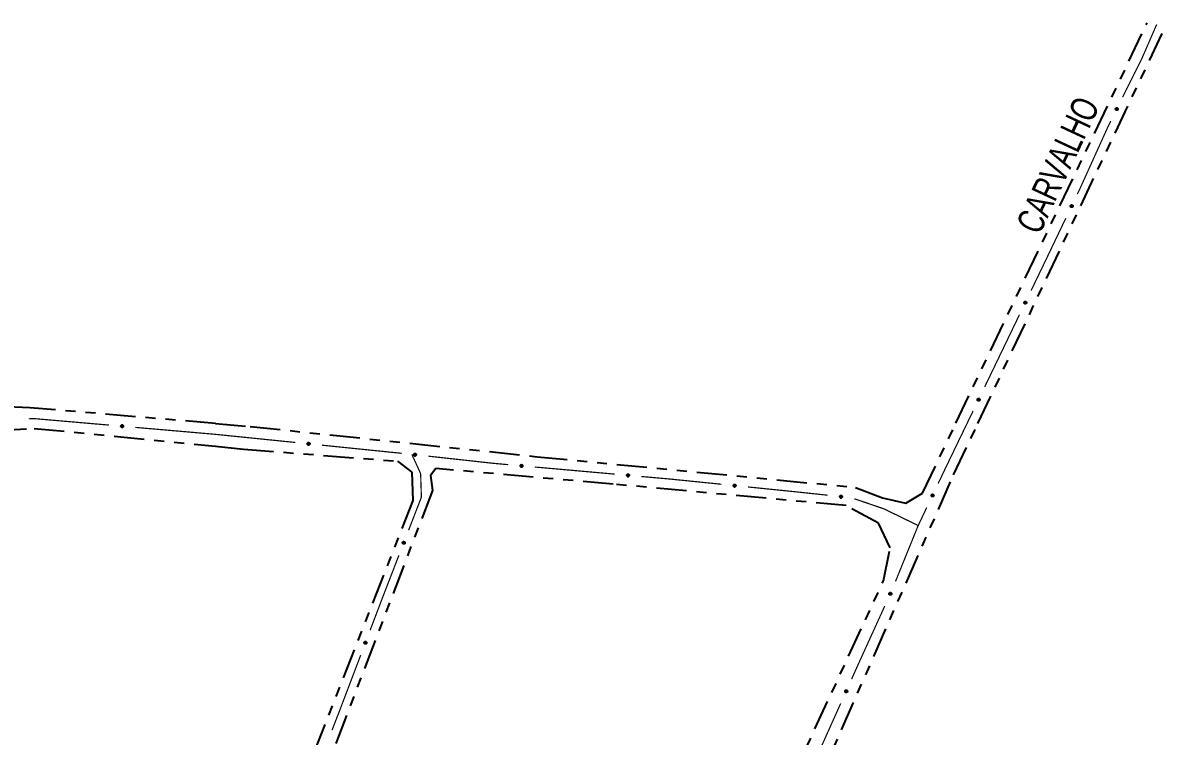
# Model space of a CAD drawing. Extents: x 203665 to 205970, y 4870865 to 4873745.
# Drawn here: x 204608.6 to 204779.5, y 4872674.2 to 4872780.9 of the extents above; entities that cross this region are included whole.
import ezdxf

# ---------------------------------------------------------------- set-up
doc = ezdxf.new("R2010")
doc.units = 0
doc.header["$LTSCALE"] = 1.5
doc.header["$MEASUREMENT"] = 0
doc.linetypes.add('TRACO_25', pattern=[8, 3, -1, 1, -1, 1, -1])
for name, color, linetype in [('SV-EIXO-RUA-N-PAV', 6, 'CONTINUOUS'), ('SV-RUA-NAO-PAV', 7, 'CONTINUOUS'), ('SV-TXT-RUA-N-PAV', 7, 'CONTINUOUS')]:
    doc.layers.add(name, color=color, linetype=linetype)
doc.styles.add('ARIAL', font='ARIAL.SHX')

msp = doc.modelspace()

# ---------------------------------------------------------------- linework, layer by layer
at = {"layer": 'SV-EIXO-RUA-N-PAV', "const_width": 0.18}
for points in [[(204778.0976, 4872780.627325), (204776.105192, 4872776.041444)], [(204776.105192, 4872776.041444), (204775.868989, 4872775.497781)], [(204775.868989, 4872775.497781), (204773.011469, 4872769.763033)], [(204770.905282, 4872765.536135), (204766.667906, 4872756.1729)], [(204771.227537, 4872766.182867), (204770.905282, 4872765.536135)], [(204766.660458, 4872756.156442), (204766.237118, 4872755.270451)], [(204766.667906, 4872756.1729), (204766.660458, 4872756.156442)], [(204764.512603, 4872751.661289), (204761.925832, 4872746.247546)], [(204761.867913, 4872746.126331), (204759.321385, 4872740.842285)], [(204761.925832, 4872746.247546), (204761.867913, 4872746.126331)], [(204757.584817, 4872737.238907), (204756.716534, 4872735.437218)], [(204756.39072, 4872734.761155), (204752.377295, 4872726.427723)], [(204756.716534, 4872735.437218), (204756.39072, 4872734.761155)], [(204750.639754, 4872722.824815), (204746.725471, 4872714.720594)], [(204610.32973, 4872721.696363), (204609.479321, 4872721.669697)], [(204610.478345, 4872721.683464), (204610.32973, 4872721.696363)], [(204621.437134, 4872720.732183), (204610.478345, 4872721.683464)], [(204637.377191, 4872719.348502), (204625.422148, 4872720.386263)], [(204637.377191, 4872719.348502), (204649.315362, 4872718.131917)], [(204653.294752, 4872717.726389), (204665.232923, 4872716.509804)], [(204666.741361, 4872716.356084), (204667.986761, 4872713.626802)], [(204669.210195, 4872716.084286), (204678.156144, 4872715.09941)], [(204678.156144, 4872715.09941), (204678.933567, 4872715.013823)], [(204678.933567, 4872715.013823), (204681.142719, 4872714.817246)], [(204685.126976, 4872714.462714), (204697.079748, 4872713.39912)], [(204746.600237, 4872714.461307), (204745.435537, 4872712.012082)], [(204746.725471, 4872714.720594), (204746.600237, 4872714.461307)], [(204667.986761, 4872713.626802), (204668.055659, 4872713.475815)], [(204668.055659, 4872713.475815), (204668.145583, 4872710.643206)], [(204701.064006, 4872713.044588), (204705.048263, 4872712.690056)], [(204705.048263, 4872712.690056), (204705.331372, 4872712.664866)], [(204705.331372, 4872712.664866), (204713.00771, 4872711.885774)], [(204716.987266, 4872711.481879), (204723.95149, 4872710.775062)], [(204668.167514, 4872709.952379), (204666.251838, 4872705.001237)], [(204668.145583, 4872710.643206), (204668.167514, 4872709.952379)], [(204723.95149, 4872710.775062), (204724.067102, 4872710.763329)], [(204724.067102, 4872710.763329), (204728.923348, 4872710.245329)], [(204732.87936, 4872709.724133), (204736.665106, 4872708.432575)], [(204736.665106, 4872708.432575), (204737.306124, 4872708.213883)], [(204737.306124, 4872708.213883), (204742.092147, 4872705.884685)], [(204743.717724, 4872708.399725), (204742.858817, 4872706.593547)], [(204742.440993, 4872705.714913), (204739.045379, 4872697.350825)], [(204742.092147, 4872705.884685), (204742.440993, 4872705.714913)], [(204742.858817, 4872706.593547), (204742.440993, 4872705.714913)], [(204664.808448, 4872701.270737), (204662.643364, 4872695.674988)], [(204662.643364, 4872695.674988), (204662.379012, 4872694.991759)], [(204662.379012, 4872694.991759), (204660.509392, 4872690.067314)], [(204737.444927, 4872693.685838), (204733.716745, 4872685.494339)], [(204659.089629, 4872686.327759), (204656.250102, 4872678.848649)], [(204733.626135, 4872685.295252), (204732.487573, 4872682.757713)], [(204733.716745, 4872685.494339), (204733.626135, 4872685.295252)], [(204656.115126, 4872678.493131), (204654.807244, 4872675.117952)], [(204656.250102, 4872678.848649), (204656.115126, 4872678.493131)], [(204730.850099, 4872679.108236), (204727.575151, 4872671.809283)]]:
    msp.add_lwpolyline(points, dxfattribs=at)
at = {"layer": 'SV-EIXO-RUA-N-PAV'}
for points in [[(204772.282109, 4872768.052456), (204772.298294, 4872768.006303), (204772.302767, 4872767.963328), (204772.296181, 4872767.92641), (204772.281855, 4872767.895305), (204772.263615, 4872767.865133), (204772.238513, 4872767.838771), (204772.204172, 4872767.815683), (204772.157988, 4872767.799122), (204772.113663, 4872767.797433), (204772.077124, 4872767.801953), (204772.043829, 4872767.815024), (204772.014815, 4872767.833235), (204771.988294, 4872767.860215), (204771.965237, 4872767.895245), (204771.949708, 4872767.942087), (204771.945611, 4872767.984249), (204771.952919, 4872768.01979), (204771.966272, 4872768.05318), (204771.985263, 4872768.08376), (204772.010052, 4872768.109495), (204772.045364, 4872768.132647), (204772.0918, 4872768.147361), (204772.133805, 4872768.151927), (204772.16944, 4872768.14512), (204772.202016, 4872768.131234), (204772.2325, 4872768.113307), (204772.260051, 4872768.089178), (204772.282109, 4872768.052456)], [(204765.53613, 4872753.548053), (204765.553076, 4872753.502174), (204765.558259, 4872753.459279), (204765.552284, 4872753.422257), (204765.538474, 4872753.390919), (204765.520734, 4872753.36045), (204765.496072, 4872753.333677), (204765.462117, 4872753.310024), (204765.416214, 4872753.292702), (204765.371922, 4872753.290281), (204765.335313, 4872753.294197), (204765.301807, 4872753.306716), (204765.272496, 4872753.324444), (204765.245533, 4872753.350982), (204765.2219, 4872753.385626), (204765.205598, 4872753.432205), (204765.200806, 4872753.474294), (204765.207525, 4872753.509951), (204765.220324, 4872753.543557), (204765.238807, 4872753.574446), (204765.263168, 4872753.600588), (204765.298092, 4872753.62432), (204765.344279, 4872753.6398), (204765.386203, 4872753.645059), (204765.421945, 4872753.638843), (204765.454746, 4872753.625497), (204765.485523, 4872753.608076), (204765.513468, 4872753.584405), (204765.53613, 4872753.548053)], [(204758.614644, 4872739.122239), (204758.631437, 4872739.076304), (204758.636477, 4872739.033391), (204758.630378, 4872738.99639), (204758.616463, 4872738.965098), (204758.598622, 4872738.934689), (204758.57387, 4872738.907998), (204758.539837, 4872738.884459), (204758.493876, 4872738.867291), (204758.449576, 4872738.865018), (204758.412981, 4872738.869056), (204758.379516, 4872738.881686), (204758.350265, 4872738.899513), (204758.32339, 4872738.926141), (204758.299873, 4872738.960864), (204758.283728, 4872739.007497), (204758.279076, 4872739.049601), (204758.285914, 4872739.085236), (204758.298825, 4872739.118799), (204758.317412, 4872739.149626), (204758.34186, 4872739.175686), (204758.376863, 4872739.199301), (204758.423101, 4872739.214627), (204758.465042, 4872739.219746), (204758.500764, 4872739.21341), (204758.53352, 4872739.199955), (204758.564238, 4872739.182431), (204758.592104, 4872739.158667), (204758.614644, 4872739.122239)], [(204751.622859, 4872724.607153), (204751.639612, 4872724.561203), (204751.644615, 4872724.518286), (204751.638484, 4872724.48129), (204751.624542, 4872724.450011), (204751.606675, 4872724.419616), (204751.5819, 4872724.392947), (204751.547846, 4872724.369438), (204751.50187, 4872724.352309), (204751.457569, 4872724.350074), (204751.420977, 4872724.354144), (204751.387523, 4872724.366803), (204751.358288, 4872724.384655), (204751.331436, 4872724.411306), (204751.307949, 4872724.446049), (204751.291844, 4872724.492697), (204751.287228, 4872724.534805), (204751.294097, 4872724.570434), (204751.307038, 4872724.603985), (204751.325651, 4872724.634797), (204751.350121, 4872724.660836), (204751.385145, 4872724.684421), (204751.431396, 4872724.699706), (204751.473342, 4872724.704789), (204751.509057, 4872724.698422), (204751.541802, 4872724.684939), (204751.572505, 4872724.667388), (204751.600351, 4872724.6436), (204751.622859, 4872724.607153)], [(204623.563264, 4872720.437129), (204623.526269, 4872720.405139), (204623.487931, 4872720.385209), (204623.451172, 4872720.377791), (204623.41698, 4872720.379705), (204623.382219, 4872720.385603), (204623.348486, 4872720.399281), (204623.314408, 4872720.422756), (204623.282057, 4872720.459642), (204623.264223, 4872720.500257), (204623.255021, 4872720.535906), (204623.254964, 4872720.571675), (204623.26126, 4872720.605347), (204623.276627, 4872720.639917), (204623.300754, 4872720.674219), (204623.338631, 4872720.705852), (204623.37635, 4872720.725133), (204623.412094, 4872720.731375), (204623.448054, 4872720.731204), (204623.483469, 4872720.724757), (204623.516505, 4872720.711139), (204623.550998, 4872720.686785), (204623.581724, 4872720.648986), (204623.601384, 4872720.611586), (204623.608126, 4872720.57594), (204623.607161, 4872720.54054), (204623.601669, 4872720.505604), (204623.589331, 4872720.471122), (204623.563264, 4872720.437129)], [(204651.173277, 4872718.053233), (204651.210747, 4872718.084666), (204651.249378, 4872718.104019), (204651.286244, 4872718.110887), (204651.320404, 4872718.108461), (204651.355072, 4872718.102043), (204651.388597, 4872718.087862), (204651.42232, 4872718.063879), (204651.454115, 4872718.026513), (204651.47134, 4872717.985636), (204651.480007, 4872717.949853), (204651.479528, 4872717.914087), (204651.47273, 4872717.880514), (204651.456847, 4872717.846177), (204651.432209, 4872717.81224), (204651.393862, 4872717.781178), (204651.355859, 4872717.762464), (204651.320026, 4872717.756757), (204651.284073, 4872717.757466), (204651.248758, 4872717.764442), (204651.215929, 4872717.778553), (204651.181805, 4872717.803421), (204651.151648, 4872717.841676), (204651.13255, 4872717.879366), (204651.126342, 4872717.915109), (204651.127837, 4872717.95049), (204651.133851, 4872717.98534), (204651.146704, 4872718.019634), (204651.173277, 4872718.053233)], [(204667.091434, 4872716.42829), (204667.129157, 4872716.459418), (204667.167944, 4872716.478458), (204667.204864, 4872716.485028), (204667.239004, 4872716.482325), (204667.273619, 4872716.475627), (204667.307028, 4872716.461174), (204667.340555, 4872716.43692), (204667.372047, 4872716.399298), (204667.38894, 4872716.358283), (204667.397317, 4872716.322431), (204667.396549, 4872716.28667), (204667.389479, 4872716.253153), (204667.373318, 4872716.218946), (204667.348407, 4872716.185209), (204667.30981, 4872716.154458), (204667.271657, 4872716.136053), (204667.235779, 4872716.130636), (204667.199832, 4872716.131636), (204667.164575, 4872716.138898), (204667.131862, 4872716.153274), (204667.09794, 4872716.178417), (204667.068093, 4872716.216914), (204667.049302, 4872716.254758), (204667.043383, 4872716.290551), (204667.045164, 4872716.325918), (204667.05146, 4872716.360718), (204667.06459, 4872716.394907), (204667.091434, 4872716.42829)], [(204683.001489, 4872714.762362), (204683.038553, 4872714.794273), (204683.076933, 4872714.814119), (204683.113709, 4872714.821458), (204683.147897, 4872714.81947), (204683.182644, 4872714.813497), (204683.216348, 4872714.799746), (204683.250375, 4872714.776197), (204683.282646, 4872714.739241), (204683.300393, 4872714.698588), (204683.309518, 4872714.662919), (204683.309497, 4872714.62715), (204683.303129, 4872714.593492), (204683.287687, 4872714.558955), (204683.263486, 4872714.524705), (204683.22554, 4872714.493154), (204683.18778, 4872714.473956), (204683.152023, 4872714.467791), (204683.116063, 4872714.468039), (204683.080662, 4872714.474562), (204683.047656, 4872714.488251), (204683.013215, 4872714.51268), (204682.982571, 4872714.550545), (204682.962992, 4872714.587988), (204682.956327, 4872714.623649), (204682.957368, 4872714.659046), (204682.962936, 4872714.69397), (204682.975348, 4872714.728425), (204683.001489, 4872714.762362)], [(204698.938519, 4872713.344236), (204698.975583, 4872713.376146), (204699.013963, 4872713.395993), (204699.050738, 4872713.403332), (204699.084927, 4872713.401344), (204699.119674, 4872713.395371), (204699.153378, 4872713.381619), (204699.187405, 4872713.358071), (204699.219676, 4872713.321115), (204699.237423, 4872713.280462), (204699.246547, 4872713.244793), (204699.246527, 4872713.209024), (204699.240159, 4872713.175366), (204699.224717, 4872713.140829), (204699.200516, 4872713.106579), (204699.16257, 4872713.075028), (204699.12481, 4872713.055829), (204699.089053, 4872713.049664), (204699.053093, 4872713.049912), (204699.017692, 4872713.056436), (204698.984685, 4872713.070125), (204698.950245, 4872713.094554), (204698.919601, 4872713.132419), (204698.900022, 4872713.169862), (204698.893357, 4872713.205523), (204698.894398, 4872713.24092), (204698.899965, 4872713.275844), (204698.912378, 4872713.310299), (204698.938519, 4872713.344236)], [(204714.865657, 4872711.807852), (204714.903114, 4872711.839301), (204714.941737, 4872711.85867), (204714.978601, 4872711.865553), (204715.012762, 4872711.863141), (204715.047433, 4872711.856738), (204715.080963, 4872711.84257), (204715.114695, 4872711.818601), (204715.146506, 4872711.781248), (204715.163748, 4872711.740378), (204715.172429, 4872711.704599), (204715.171966, 4872711.668833), (204715.16518, 4872711.635256), (204715.149312, 4872711.600913), (204715.124688, 4872711.566966), (204715.086354, 4872711.535888), (204715.048359, 4872711.517159), (204715.012528, 4872711.511437), (204714.976574, 4872711.512131), (204714.941257, 4872711.519093), (204714.908422, 4872711.53319), (204714.874287, 4872711.558044), (204714.844115, 4872711.596286), (204714.825002, 4872711.633969), (204714.818779, 4872711.66971), (204714.820259, 4872711.705091), (204714.826259, 4872711.739944), (204714.839098, 4872711.774242), (204714.865657, 4872711.807852)], [(204730.780872, 4872710.157898), (204730.818489, 4872710.189154), (204730.857211, 4872710.208325), (204730.894109, 4872710.215019), (204730.928257, 4872710.212433), (204730.962895, 4872710.205852), (204730.996352, 4872710.191512), (204731.029962, 4872710.167371), (204731.061581, 4872710.129856), (204731.078613, 4872710.088899), (204731.087111, 4872710.053075), (204731.086464, 4872710.017312), (204731.079507, 4872709.983771), (204731.063463, 4872709.949509), (204731.038666, 4872709.915688), (204731.000173, 4872709.884807), (204730.962083, 4872709.866273), (204730.926223, 4872709.860735), (204730.890273, 4872709.861613), (204730.854992, 4872709.868755), (204730.82223, 4872709.88302), (204730.788223, 4872709.908049), (204730.758246, 4872709.946445), (204730.739327, 4872709.984225), (204730.733287, 4872710.019997), (204730.734948, 4872710.05537), (204730.741126, 4872710.090191), (204730.75414, 4872710.124424), (204730.780872, 4872710.157898)], [(204744.737747, 4872710.288385), (204744.754778, 4872710.242538), (204744.76004, 4872710.199652), (204744.754134, 4872710.16262), (204744.740382, 4872710.131256), (204744.7227, 4872710.100754), (204744.698087, 4872710.073935), (204744.664176, 4872710.05022), (204744.618305, 4872710.032812), (204744.574018, 4872710.030309), (204744.537402, 4872710.034157), (204744.503872, 4872710.046613), (204744.474529, 4872710.064288), (204744.447516, 4872710.090775), (204744.423818, 4872710.125376), (204744.407431, 4872710.171924), (204744.40256, 4872710.214004), (204744.409213, 4872710.249674), (204744.42195, 4872710.283303), (204744.440376, 4872710.314227), (204744.464688, 4872710.340414), (204744.499568, 4872710.36421), (204744.545726, 4872710.379776), (204744.58764, 4872710.385113), (204744.623393, 4872710.378963), (204744.656219, 4872710.365678), (204744.687028, 4872710.348314), (204744.715017, 4872710.324695), (204744.737747, 4872710.288385)], [(204665.684654, 4872703.230265), (204665.70506, 4872703.185817), (204665.713508, 4872703.143443), (204665.710383, 4872703.106073), (204665.69901, 4872703.07377), (204665.683654, 4872703.042034), (204665.661111, 4872703.013452), (204665.629065, 4872702.987272), (204665.584621, 4872702.966489), (204665.540645, 4872702.960687), (204665.503844, 4872702.961791), (204665.469478, 4872702.97171), (204665.438897, 4872702.987145), (204665.409982, 4872703.011543), (204665.383769, 4872703.044278), (204665.363952, 4872703.089473), (204665.355954, 4872703.131072), (204665.359926, 4872703.167139), (204665.370117, 4872703.201625), (204665.386184, 4872703.233838), (204665.408473, 4872703.261766), (204665.44148, 4872703.2881), (204665.486347, 4872703.307068), (204665.527746, 4872703.315519), (204665.563859, 4872703.312054), (204665.597585, 4872703.301257), (204665.629604, 4872703.286241), (204665.659278, 4872703.264777), (204665.684654, 4872703.230265)], [(204738.433122, 4872695.591344), (204738.45092, 4872695.545789), (204738.456901, 4872695.502997), (204738.451617, 4872695.465871), (204738.438393, 4872695.434281), (204738.421225, 4872695.403486), (204738.397065, 4872695.376258), (204738.363557, 4872695.351978), (204738.317985, 4872695.333803), (204738.273746, 4872695.330557), (204738.23707, 4872695.33379), (204738.203336, 4872695.345682), (204738.173701, 4872695.362862), (204738.146247, 4872695.388893), (204738.121973, 4872695.42309), (204738.104807, 4872695.469358), (204738.099231, 4872695.51135), (204738.105284, 4872695.547126), (204738.117455, 4872695.580964), (204738.13536, 4872695.612193), (204738.159229, 4872695.638784), (204738.193705, 4872695.663162), (204738.239595, 4872695.6795), (204738.281414, 4872695.68554), (204738.317265, 4872695.67999), (204738.35031, 4872695.667258), (204738.381405, 4872695.650414), (204738.409787, 4872695.627267), (204738.433122, 4872695.591344)], [(204659.953422, 4872688.29279), (204659.974108, 4872688.248471), (204659.982825, 4872688.206152), (204659.979936, 4872688.168763), (204659.968768, 4872688.136389), (204659.953612, 4872688.104556), (204659.931251, 4872688.075832), (204659.899371, 4872688.04945), (204659.85506, 4872688.028387), (204659.811121, 4872688.022306), (204659.774313, 4872688.023178), (204659.739885, 4872688.032879), (204659.709207, 4872688.04812), (204659.680139, 4872688.072334), (204659.653719, 4872688.104903), (204659.633617, 4872688.149972), (204659.625356, 4872688.19152), (204659.6291, 4872688.227611), (204659.639072, 4872688.262161), (204659.654935, 4872688.294474), (204659.677047, 4872688.322543), (204659.709886, 4872688.349086), (204659.754633, 4872688.368337), (204659.795977, 4872688.377049), (204659.832111, 4872688.373813), (204659.865905, 4872688.363229), (204659.898018, 4872688.348416), (204659.927828, 4872688.32714), (204659.953422, 4872688.29279)], [(204731.828089, 4872681.019001), (204731.84613, 4872680.973542), (204731.85234, 4872680.930782), (204731.847255, 4872680.893628), (204731.8342, 4872680.861968), (204731.817196, 4872680.831082), (204731.793183, 4872680.803725), (204731.759805, 4872680.779266), (204731.71433, 4872680.760848), (204731.670109, 4872680.757365), (204731.633417, 4872680.760402), (204731.59962, 4872680.772114), (204731.569893, 4872680.789135), (204731.542301, 4872680.815018), (204731.517844, 4872680.849086), (204731.50043, 4872680.89526), (204731.49463, 4872680.937222), (204731.500492, 4872680.97303), (204731.512481, 4872681.006933), (204731.530219, 4872681.038257), (204731.553946, 4872681.064975), (204731.58829, 4872681.089538), (204731.634093, 4872681.106121), (204731.675878, 4872681.112384), (204731.711759, 4872681.107026), (204731.744871, 4872681.094471), (204731.776057, 4872681.077793), (204731.804562, 4872681.054799), (204731.828089, 4872681.019001)]]:
    msp.add_lwpolyline(points, close=True, dxfattribs=at)
for points in [[(204771.985263, 4872768.08376), (204771.945611, 4872767.984249)], [(204772.010052, 4872768.109495), (204771.949708, 4872767.942087)], [(204771.996291, 4872768.092459), (204771.950083, 4872767.969129)], [(204772.027382, 4872768.115081), (204771.960516, 4872767.925817)], [(204772.045364, 4872768.132647), (204771.965237, 4872767.895245)], [(204772.068239, 4872768.135885), (204771.977665, 4872767.880683)], [(204772.0918, 4872768.147361), (204771.988294, 4872767.860215)], [(204772.110938, 4872768.148148), (204772.002725, 4872767.851426)], [(204772.133805, 4872768.151927), (204772.014815, 4872767.833235)], [(204772.149386, 4872768.14576), (204772.030219, 4872767.827055)], [(204772.16944, 4872768.14512), (204772.043829, 4872767.815024)], [(204772.184183, 4872768.136045), (204772.058922, 4872767.811228)], [(204772.202016, 4872768.131234), (204772.077124, 4872767.801953)], [(204772.21655, 4872768.118392), (204772.099208, 4872767.80335)], [(204772.2325, 4872768.113307), (204772.113663, 4872767.797433)], [(204772.244039, 4872768.097072), (204772.138264, 4872767.802184)], [(204772.260051, 4872768.089178), (204772.157988, 4872767.799122)], [(204772.269095, 4872768.070866), (204772.180968, 4872767.811396)], [(204772.282109, 4872768.052456), (204772.204172, 4872767.815683)], [(204772.289903, 4872768.026958), (204772.224264, 4872767.834034)], [(204772.298294, 4872768.006303), (204772.238513, 4872767.838771)], [(204772.30095, 4872767.981816), (204772.254129, 4872767.860315)], [(204772.302767, 4872767.963328), (204772.263615, 4872767.865133)], [(204765.298092, 4872753.62432), (204765.2219, 4872753.385626)], [(204765.32091, 4872753.627936), (204765.234567, 4872753.371272)], [(204765.344279, 4872753.6398), (204765.245533, 4872753.350982)], [(204765.363401, 4872753.640903), (204765.260107, 4872753.342433)], [(204765.386203, 4872753.645059), (204765.272496, 4872753.324444)], [(204765.401884, 4872753.639151), (204765.288, 4872753.318519)], [(204765.421945, 4872753.638843), (204765.301807, 4872753.306716)], [(204765.436836, 4872753.630012), (204765.31696, 4872753.303169)], [(204765.454746, 4872753.625497), (204765.335313, 4872753.294197)], [(204765.46949, 4872753.612897), (204765.357371, 4872753.295959)], [(204765.238807, 4872753.574446), (204765.200806, 4872753.474294)], [(204765.24969, 4872753.583327), (204765.205527, 4872753.45925)], [(204765.263168, 4872753.600588), (204765.205598, 4872753.432205)], [(204765.280403, 4872753.606459), (204765.216675, 4872753.416116)], [(204765.485523, 4872753.608076), (204765.371922, 4872753.290281)], [(204765.497328, 4872753.592034), (204765.396442, 4872753.295437)], [(204765.513468, 4872753.584405), (204765.416214, 4872753.292702)], [(204765.522814, 4872753.566246), (204765.438987, 4872753.305354)], [(204765.53613, 4872753.548053), (204765.462117, 4872753.310024)], [(204765.544345, 4872753.522688), (204765.481903, 4872753.328705)], [(204765.553076, 4872753.502174), (204765.496072, 4872753.333677)], [(204765.556136, 4872753.477734), (204765.51133, 4872753.355476)], [(204765.558259, 4872753.459279), (204765.520734, 4872753.36045)], [(204758.317412, 4872739.149626), (204758.279076, 4872739.049601)], [(204758.34186, 4872739.175686), (204758.283728, 4872739.007497)], [(204758.328324, 4872739.158471), (204758.283746, 4872739.034541)], [(204758.359114, 4872739.1815), (204758.29475, 4872738.99137)], [(204758.376863, 4872739.199301), (204758.299873, 4872738.960864)], [(204758.399693, 4872739.202841), (204758.312492, 4872738.946467)], [(204758.423101, 4872739.214627), (204758.32339, 4872738.926141)], [(204758.442227, 4872739.215667), (204758.337936, 4872738.917543)], [(204758.465042, 4872739.219746), (204758.350265, 4872738.899513)], [(204758.480703, 4872739.213786), (204758.365749, 4872738.893536)], [(204758.500764, 4872739.21341), (204758.379516, 4872738.881686)], [(204758.515625, 4872739.204529), (204758.394658, 4872738.878089)], [(204758.53352, 4872739.199955), (204758.412981, 4872738.869056)], [(204758.548222, 4872739.187306), (204758.435044, 4872738.870744)], [(204758.564238, 4872739.182431), (204758.449576, 4872738.865018)], [(204758.57599, 4872739.16635), (204758.474113, 4872738.870092)], [(204758.592104, 4872739.158667), (204758.493876, 4872738.867291)], [(204758.601389, 4872739.140477), (204758.516692, 4872738.879867)], [(204758.614644, 4872739.122239), (204758.539837, 4872738.884459)], [(204758.622775, 4872739.096847), (204758.559685, 4872738.903074)], [(204758.631437, 4872739.076304), (204758.57387, 4872738.907998)], [(204758.634415, 4872739.051854), (204758.589201, 4872738.929746)], [(204758.636477, 4872739.033391), (204758.598622, 4872738.934689)], [(204751.325651, 4872724.634797), (204751.287228, 4872724.534805)], [(204751.350121, 4872724.660836), (204751.291844, 4872724.492697)], [(204751.336571, 4872724.643632), (204751.291886, 4872724.519741)], [(204751.36738, 4872724.666635), (204751.302852, 4872724.476561)], [(204751.385145, 4872724.684421), (204751.307949, 4872724.446049)], [(204751.407978, 4872724.687941), (204751.320556, 4872724.431642)], [(204751.431396, 4872724.699706), (204751.331436, 4872724.411306)], [(204751.450523, 4872724.700729), (204751.345974, 4872724.402696)], [(204751.473342, 4872724.704789), (204751.358288, 4872724.384655)], [(204751.488998, 4872724.698815), (204751.373766, 4872724.378665)], [(204751.509057, 4872724.698422), (204751.387523, 4872724.366803)], [(204751.523911, 4872724.689529), (204751.402662, 4872724.363193)], [(204751.541802, 4872724.684939), (204751.420977, 4872724.354144)], [(204751.556493, 4872724.672277), (204751.443042, 4872724.355813)], [(204751.572505, 4872724.667388), (204751.457569, 4872724.350074)], [(204751.584243, 4872724.651297), (204751.48211, 4872724.355127)], [(204751.600351, 4872724.6436), (204751.50187, 4872724.352309)], [(204751.60962, 4872724.625402), (204751.524697, 4872724.364865)], [(204751.622859, 4872724.607153), (204751.547846, 4872724.369438)], [(204751.630968, 4872724.581753), (204751.56771, 4872724.388035)], [(204751.639612, 4872724.561203), (204751.5819, 4872724.392947)], [(204751.64257, 4872724.536751), (204751.597249, 4872724.414682)], [(204751.644615, 4872724.518286), (204751.606675, 4872724.419616)], [(204623.608126, 4872720.57594), (204623.254964, 4872720.571675)], [(204623.607161, 4872720.54054), (204623.255021, 4872720.535906)], [(204623.605093, 4872720.558895), (204623.25697, 4872720.556242)], [(204623.601364, 4872720.594829), (204623.261162, 4872720.58875)], [(204623.601384, 4872720.611586), (204623.26126, 4872720.605347)], [(204623.601669, 4872720.505604), (204623.264223, 4872720.500257)], [(204623.600547, 4872720.522308), (204623.264424, 4872720.515875)], [(204623.589478, 4872720.631472), (204623.273746, 4872720.623268)], [(204623.581724, 4872720.648986), (204623.276627, 4872720.639917)], [(204623.5908, 4872720.488913), (204623.277668, 4872720.479114)], [(204623.589331, 4872720.471122), (204623.282057, 4872720.459642)], [(204623.562404, 4872720.666694), (204623.291768, 4872720.657315)], [(204623.550998, 4872720.686785), (204623.300754, 4872720.674219)], [(204623.575615, 4872720.45599), (204623.301907, 4872720.442769)], [(204623.563264, 4872720.437129), (204623.314408, 4872720.422756)], [(204623.52806, 4872720.697068), (204623.327462, 4872720.689827)], [(204623.516505, 4872720.711139), (204623.338631, 4872720.705852)], [(204623.542404, 4872720.420523), (204623.338851, 4872720.410799)], [(204623.526269, 4872720.405139), (204623.348486, 4872720.399281)], [(204623.495608, 4872720.717691), (204623.363925, 4872720.715425)], [(204623.504463, 4872720.393684), (204623.374257, 4872720.392659)], [(204623.483469, 4872720.724757), (204623.37635, 4872720.725133)], [(204623.487931, 4872720.385209), (204623.382219, 4872720.385603)], [(204651.126342, 4872717.915109), (204651.479528, 4872717.914087)], [(204651.127837, 4872717.95049), (204651.480007, 4872717.949853)], [(204651.12963, 4872717.932107), (204651.477753, 4872717.929549)], [(204651.13255, 4872717.879366), (204651.47273, 4872717.880514)], [(204651.132821, 4872717.896121), (204651.473076, 4872717.897108)], [(204651.133851, 4872717.98534), (204651.47134, 4872717.985636)], [(204651.134723, 4872717.968621), (204651.470905, 4872717.970023)], [(204651.144157, 4872717.859304), (204651.459976, 4872717.862781)], [(204651.144969, 4872718.001867), (204651.458212, 4872718.006978)], [(204651.146704, 4872718.019634), (204651.454115, 4872718.026513)], [(204651.151648, 4872717.841676), (204651.456847, 4872717.846177)], [(204651.160645, 4872718.034559), (204651.434521, 4872718.043682)], [(204651.170701, 4872717.823681), (204651.441447, 4872717.829008)], [(204651.173277, 4872718.053233), (204651.42232, 4872718.063879)], [(204651.181805, 4872717.803421), (204651.432209, 4872717.81224)], [(204651.194383, 4872718.069525), (204651.398059, 4872718.076201)], [(204651.204587, 4872717.792796), (204651.405271, 4872717.797033)], [(204651.210747, 4872718.084666), (204651.388597, 4872718.087862)], [(204651.215929, 4872717.778553), (204651.393862, 4872717.781178)], [(204651.232721, 4872718.095793), (204651.362928, 4872718.094869)], [(204651.236726, 4872717.77169), (204651.368428, 4872717.771985)], [(204651.248758, 4872717.764442), (204651.355859, 4872717.762464)], [(204651.249378, 4872718.104019), (204651.355072, 4872718.102043)], [(204667.043383, 4872716.290551), (204667.396549, 4872716.28667)], [(204667.045164, 4872716.325918), (204667.397317, 4872716.322431)], [(204667.046808, 4872716.307521), (204667.394899, 4872716.302146)], [(204667.049302, 4872716.254758), (204667.389479, 4872716.253153)], [(204667.049708, 4872716.27151), (204667.389959, 4872716.269743)], [(204667.05146, 4872716.360718), (204667.38894, 4872716.358283)], [(204667.052196, 4872716.343993), (204667.388379, 4872716.342674)], [(204667.060745, 4872716.234603), (204667.376583, 4872716.235524)], [(204667.062711, 4872716.377154), (204667.375985, 4872716.37973)], [(204667.06459, 4872716.394907), (204667.372047, 4872716.399298)], [(204667.068093, 4872716.216914), (204667.373318, 4872716.218946)], [(204667.078651, 4872716.409719), (204667.352592, 4872716.416625)], [(204667.087, 4872716.198766), (204667.357781, 4872716.201902)], [(204667.091434, 4872716.42829), (204667.340555, 4872716.43692)], [(204667.09794, 4872716.178417), (204667.348407, 4872716.185209)], [(204667.112671, 4872716.444411), (204667.316394, 4872716.449438)], [(204667.120635, 4872716.167608), (204667.321347, 4872716.170221)], [(204667.129157, 4872716.459418), (204667.307028, 4872716.461174)], [(204667.131862, 4872716.153274), (204667.30981, 4872716.154458)], [(204667.151221, 4872716.470368), (204667.281416, 4872716.468389)], [(204667.152602, 4872716.146243), (204667.284303, 4872716.145471)], [(204667.164575, 4872716.138898), (204667.271657, 4872716.136053)], [(204667.167944, 4872716.478458), (204667.273619, 4872716.475627)], [(204682.956327, 4872714.623649), (204683.309497, 4872714.62715)], [(204682.957368, 4872714.659046), (204683.309518, 4872714.662919)], [(204682.959397, 4872714.640687), (204683.307524, 4872714.642588)], [(204682.962936, 4872714.69397), (204683.300393, 4872714.698588)], [(204682.962992, 4872714.587988), (204683.303129, 4872714.593492)], [(204682.963048, 4872714.604745), (204683.303262, 4872714.610089)], [(204682.964022, 4872714.677264), (204683.300158, 4872714.682971)], [(204682.973841, 4872714.710638), (204683.286993, 4872714.71976)], [(204682.974854, 4872714.568076), (204683.290604, 4872714.575598)], [(204682.975348, 4872714.728425), (204683.282646, 4872714.739241)], [(204682.982571, 4872714.550545), (204683.287687, 4872714.558955)], [(204682.989097, 4872714.743528), (204683.262833, 4872714.756158)], [(204683.001489, 4872714.762362), (204683.250375, 4872714.776197)], [(204683.001853, 4872714.532796), (204683.272509, 4872714.54159)], [(204683.013215, 4872714.51268), (204683.263486, 4872714.524705)], [(204683.022385, 4872714.778924), (204683.225958, 4872714.788207)], [(204683.036132, 4872714.502348), (204683.236745, 4872714.509155)], [(204683.038553, 4872714.794273), (204683.216348, 4872714.799746)], [(204683.047656, 4872714.488251), (204683.22554, 4872714.493154)], [(204683.060383, 4872714.80568), (204683.190591, 4872714.806423)], [(204683.068538, 4872714.481655), (204683.200226, 4872714.483636)], [(204683.076933, 4872714.814119), (204683.182644, 4872714.813497)], [(204683.080662, 4872714.474562), (204683.18778, 4872714.473956)], [(204698.893357, 4872713.205523), (204699.246527, 4872713.209024)], [(204698.894398, 4872713.24092), (204699.246547, 4872713.244793)], [(204698.896427, 4872713.222561), (204699.244554, 4872713.224462)], [(204698.899965, 4872713.275844), (204699.237423, 4872713.280462)], [(204698.900022, 4872713.169862), (204699.240159, 4872713.175366)], [(204698.900078, 4872713.186619), (204699.240292, 4872713.191963)], [(204698.901051, 4872713.259137), (204699.237188, 4872713.264845)], [(204698.910871, 4872713.292511), (204699.224023, 4872713.301634)], [(204698.911884, 4872713.14995), (204699.227634, 4872713.157472)], [(204698.912378, 4872713.310299), (204699.219676, 4872713.321115)], [(204698.919601, 4872713.132419), (204699.224717, 4872713.140829)], [(204698.926127, 4872713.325402), (204699.199863, 4872713.338032)], [(204698.938519, 4872713.344236), (204699.187405, 4872713.358071)], [(204698.938883, 4872713.11467), (204699.209539, 4872713.123464)], [(204698.950245, 4872713.094554), (204699.200516, 4872713.106579)], [(204698.959414, 4872713.360797), (204699.162988, 4872713.370081)], [(204698.973161, 4872713.084221), (204699.173774, 4872713.091029)], [(204698.975583, 4872713.376146), (204699.153378, 4872713.381619)], [(204698.984685, 4872713.070125), (204699.16257, 4872713.075028)], [(204698.997413, 4872713.387554), (204699.127621, 4872713.388297)], [(204699.005568, 4872713.063529), (204699.137256, 4872713.06551)], [(204699.013963, 4872713.395993), (204699.119674, 4872713.395371)], [(204699.017692, 4872713.056436), (204699.12481, 4872713.055829)], [(204714.818779, 4872711.66971), (204715.171966, 4872711.668833)], [(204714.820259, 4872711.705091), (204715.172429, 4872711.704599)], [(204714.82206, 4872711.686709), (204715.170184, 4872711.684294)], [(204714.825002, 4872711.633969), (204715.16518, 4872711.635256)], [(204714.825266, 4872711.650724), (204715.16552, 4872711.65185)], [(204714.826259, 4872711.739944), (204715.163748, 4872711.740378)], [(204714.827138, 4872711.723225), (204715.163319, 4872711.724765)], [(204714.836616, 4872711.613912), (204715.152435, 4872711.617518)], [(204714.83737, 4872711.756475), (204715.150611, 4872711.761714)], [(204714.839098, 4872711.774242), (204715.146506, 4872711.781248)], [(204714.844115, 4872711.596286), (204715.149312, 4872711.600913)], [(204714.853032, 4872711.789173), (204715.126905, 4872711.798409)], [(204714.863176, 4872711.5783), (204715.133919, 4872711.583738)], [(204714.865657, 4872711.807852), (204715.114695, 4872711.818601)], [(204714.874287, 4872711.558044), (204715.124688, 4872711.566966)], [(204714.886756, 4872711.824154), (204715.090429, 4872711.830913)], [(204714.897074, 4872711.547428), (204715.097756, 4872711.551748)], [(204714.903114, 4872711.839301), (204715.080963, 4872711.84257)], [(204714.908422, 4872711.53319), (204715.086354, 4872711.535888)], [(204714.925084, 4872711.850437), (204715.055291, 4872711.849566)], [(204714.929221, 4872711.526336), (204715.060924, 4872711.526684)], [(204714.941257, 4872711.519093), (204715.048359, 4872711.517159)], [(204714.941737, 4872711.85867), (204715.047433, 4872711.856738)], [(204730.733287, 4872710.019997), (204731.086464, 4872710.017312)], [(204730.734948, 4872710.05537), (204731.087111, 4872710.053075)], [(204730.736655, 4872710.036979), (204731.084762, 4872710.032782)], [(204730.739327, 4872709.984225), (204731.079507, 4872709.983771)], [(204730.739676, 4872710.000978), (204731.079932, 4872710.000363)], [(204730.741126, 4872710.090191), (204731.078613, 4872710.088899)], [(204730.741919, 4872710.073469), (204731.078105, 4872710.073288)], [(204730.750838, 4872709.964108), (204731.066671, 4872709.966098)], [(204730.752322, 4872710.106665), (204731.065586, 4872710.110302)], [(204730.75414, 4872710.124424), (204731.061581, 4872710.129856)], [(204730.758246, 4872709.946445), (204731.063463, 4872709.949509)], [(204730.768151, 4872710.139284), (204731.042067, 4872710.147117)], [(204730.777215, 4872709.928361), (204731.047983, 4872709.932413)], [(204730.780872, 4872710.157898), (204731.029962, 4872710.167371)], [(204730.788223, 4872709.908049), (204731.038666, 4872709.915688)], [(204730.802054, 4872710.174091), (204731.005759, 4872710.179807)], [(204730.810955, 4872709.897316), (204731.011656, 4872709.900609)], [(204730.818489, 4872710.189154), (204730.996352, 4872710.191512)], [(204730.82223, 4872709.88302), (204731.000173, 4872709.884807)], [(204730.840515, 4872710.200178), (204730.970716, 4872710.19864)], [(204730.842994, 4872709.876059), (204730.974696, 4872709.875734)], [(204730.854992, 4872709.868755), (204730.962083, 4872709.866273)], [(204730.857211, 4872710.208325), (204730.962895, 4872710.205852)], [(204744.440376, 4872710.314227), (204744.40256, 4872710.214004)], [(204744.451242, 4872710.323128), (204744.407309, 4872710.198968)], [(204744.464688, 4872710.340414), (204744.407431, 4872710.171924)], [(204744.481912, 4872710.346317), (204744.418537, 4872710.155855)], [(204744.499568, 4872710.36421), (204744.423818, 4872710.125376)], [(204744.522379, 4872710.367869), (204744.436512, 4872710.111045)], [(204744.545726, 4872710.379776), (204744.447516, 4872710.090775)], [(204744.564846, 4872710.380915), (204744.462106, 4872710.082253)], [(204744.58764, 4872710.385113), (204744.474529, 4872710.064288)], [(204744.603332, 4872710.379234), (204744.490043, 4872710.058391)], [(204744.623393, 4872710.378963), (204744.503872, 4872710.046613)], [(204744.638301, 4872710.37016), (204744.519032, 4872710.043095)], [(204744.656219, 4872710.365678), (204744.537402, 4872710.034157)], [(204744.670987, 4872710.353105), (204744.559456, 4872710.03596)], [(204744.687028, 4872710.348314), (204744.574018, 4872710.030309)], [(204744.698864, 4872710.332294), (204744.598528, 4872710.035511)], [(204744.715017, 4872710.324695), (204744.618305, 4872710.032812)], [(204744.724397, 4872710.306553), (204744.641055, 4872710.045507)], [(204744.737747, 4872710.288385), (204744.664176, 4872710.05022)], [(204744.746009, 4872710.263035), (204744.683927, 4872710.068937)], [(204744.754778, 4872710.242538), (204744.698087, 4872710.073935)], [(204744.757883, 4872710.218104), (204744.713304, 4872710.095763)], [(204744.76004, 4872710.199652), (204744.7227, 4872710.100754)], [(204665.386184, 4872703.233838), (204665.355954, 4872703.131072)], [(204665.396355, 4872703.243525), (204665.361812, 4872703.116433)], [(204665.408473, 4872703.261766), (204665.363952, 4872703.089473)], [(204665.425208, 4872703.268939), (204665.376227, 4872703.074278)], [(204665.44148, 4872703.2881), (204665.383769, 4872703.044278)], [(204665.463954, 4872703.293451), (204665.397497, 4872703.030934)], [(204665.486347, 4872703.307068), (204665.409982, 4872703.011543)], [(204665.505329, 4872703.309631), (204665.425168, 4872703.004134)], [(204665.527746, 4872703.315519), (204665.438897, 4872702.987145)], [(204665.543832, 4872703.310827), (204665.454808, 4872702.982423)], [(204665.563859, 4872703.312054), (204665.469478, 4872702.97171)], [(204665.579382, 4872703.304388), (204665.484858, 4872702.969334)], [(204665.597585, 4872703.301257), (204665.503844, 4872702.961791)], [(204665.613249, 4872703.289821), (204665.525702, 4872702.965235)], [(204665.629604, 4872703.286241), (204665.540645, 4872702.960687)], [(204665.642602, 4872703.271149), (204665.564698, 4872702.967704)], [(204665.659278, 4872703.264777), (204665.584621, 4872702.966489)], [(204665.669985, 4872703.247386), (204665.606361, 4872702.980846)], [(204665.684654, 4872703.230265), (204665.629065, 4872702.987272)], [(204665.694785, 4872703.205602), (204665.647364, 4872703.007411)], [(204665.70506, 4872703.185817), (204665.661111, 4872703.013452)], [(204665.70998, 4872703.161682), (204665.674657, 4872703.036355)], [(204665.713508, 4872703.143443), (204665.683654, 4872703.042034)], [(204738.13536, 4872695.612193), (204738.099231, 4872695.51135)], [(204738.146075, 4872695.621275), (204738.104231, 4872695.496396)], [(204738.159229, 4872695.638784), (204738.104807, 4872695.469358)], [(204738.176351, 4872695.644975), (204738.116181, 4872695.453477)], [(204738.193705, 4872695.663162), (204738.121973, 4872695.42309)], [(204738.216452, 4872695.667203), (204738.134905, 4872695.408974)], [(204738.239595, 4872695.6795), (204738.146247, 4872695.388893)], [(204738.258694, 4872695.68096), (204738.160978, 4872695.380617)], [(204738.281414, 4872695.68554), (204738.173701, 4872695.362862)], [(204738.297202, 4872695.679925), (204738.189312, 4872695.357227)], [(204738.317265, 4872695.67999), (204738.203336, 4872695.345682)], [(204738.332319, 4872695.671438), (204738.218553, 4872695.342419)], [(204738.35031, 4872695.667258), (204738.23707, 4872695.33379)], [(204738.365286, 4872695.654935), (204738.259092, 4872695.335962)], [(204738.381405, 4872695.650414), (204738.273746, 4872695.330557)], [(204738.393508, 4872695.634594), (204738.298165, 4872695.336169)], [(204738.409787, 4872695.627267), (204738.317985, 4872695.333803)], [(204738.41947, 4872695.609285), (204738.340519, 4872695.346877)], [(204738.433122, 4872695.591344), (204738.363557, 4872695.351978)], [(204738.441809, 4872695.566136), (204738.382991, 4872695.371023)], [(204738.45092, 4872695.545789), (204738.397065, 4872695.376258)], [(204738.454435, 4872695.52141), (204738.411914, 4872695.398338)], [(204738.456901, 4872695.502997), (204738.421225, 4872695.403486)], [(204659.654935, 4872688.294474), (204659.625356, 4872688.19152)], [(204659.665045, 4872688.304226), (204659.631306, 4872688.176918)], [(204659.677047, 4872688.322543), (204659.633617, 4872688.149972)], [(204659.693737, 4872688.329822), (204659.645987, 4872688.134855)], [(204659.709886, 4872688.349086), (204659.653719, 4872688.104903)], [(204659.732327, 4872688.354578), (204659.667531, 4872688.091646)], [(204659.754633, 4872688.368337), (204659.680139, 4872688.072334)], [(204659.773598, 4872688.37102), (204659.695371, 4872688.065021)], [(204659.795977, 4872688.377049), (204659.709207, 4872688.04812)], [(204659.812094, 4872688.37246), (204659.725149, 4872688.043499)], [(204659.832111, 4872688.373813), (204659.739885, 4872688.032879)], [(204659.847683, 4872688.366245), (204659.755281, 4872688.0306)], [(204659.865905, 4872688.363229), (204659.774313, 4872688.023178)], [(204659.881642, 4872688.351893), (204659.79615, 4872688.02676)], [(204659.898018, 4872688.348416), (204659.811121, 4872688.022306)], [(204659.911112, 4872688.333407), (204659.835129, 4872688.029475)], [(204659.927828, 4872688.32714), (204659.85506, 4872688.028387)], [(204659.938645, 4872688.309817), (204659.876708, 4872688.042881)], [(204659.953422, 4872688.29279), (204659.899371, 4872688.04945)], [(204659.963709, 4872688.268191), (204659.917542, 4872688.069705)], [(204659.974108, 4872688.248471), (204659.931251, 4872688.075832)], [(204659.979181, 4872688.224369), (204659.944651, 4872688.09882)], [(204659.982825, 4872688.206152), (204659.953612, 4872688.104556)], [(204731.530219, 4872681.038257), (204731.49463, 4872680.937222)], [(204731.540885, 4872681.047396), (204731.49971, 4872680.922295)], [(204731.553946, 4872681.064975), (204731.50043, 4872680.89526)], [(204731.571035, 4872681.071258), (204731.511889, 4872680.879441)], [(204731.58829, 4872681.089538), (204731.517844, 4872680.849086)], [(204731.611015, 4872681.0937), (204731.530852, 4872680.835039)], [(204731.634093, 4872681.106121), (204731.542301, 4872680.815018)], [(204731.653183, 4872681.107683), (204731.557076, 4872680.806821)], [(204731.675878, 4872681.112384), (204731.569893, 4872680.789135)], [(204731.691696, 4872681.106854), (204731.585534, 4872680.783583)], [(204731.711759, 4872681.107026), (204731.59962, 4872680.772114)], [(204731.726858, 4872681.098555), (204731.614854, 4872680.768932)], [(204731.744871, 4872681.094471), (204731.633417, 4872680.760402)], [(204731.759913, 4872681.082228), (204731.655427, 4872680.762692)], [(204731.776057, 4872681.077793), (204731.670109, 4872680.757365)], [(204731.788244, 4872681.062038), (204731.694498, 4872680.763108)], [(204731.804562, 4872681.054799), (204731.71433, 4872680.760848)], [(204731.81434, 4872681.036869), (204731.736794, 4872680.774042)], [(204731.828089, 4872681.019001), (204731.759805, 4872680.779266)], [(204731.83691, 4872680.99384), (204731.779137, 4872680.798415)], [(204731.84613, 4872680.973542), (204731.793183, 4872680.803725)], [(204731.849775, 4872680.949182), (204731.807913, 4872680.825885)], [(204731.85234, 4872680.930782), (204731.817196, 4872680.831082)]]:
    msp.add_lwpolyline(points, dxfattribs=at)
at = {"layer": 'SV-RUA-NAO-PAV', "linetype": 'TRACO_25'}
for points in [[(204637.376309, 4872720.970491, 5.672262), (204642.559998, 4872720.53102, 5.742294), (204685.465626, 4872716.009402, 6.122469), (204733.071821, 4872711.417568, 6.052437), (204737.122484, 4872709.85752, 5.86235), (204740.582991, 4872709.037431, 5.822331), (204743.063109, 4872710.557173, 5.742294), (204748.082077, 4872721.021081, 5.742294), (204776.68536, 4872780.862699, 4.101538)], [(204667.20377, 4872540.88644, 6.742755), (204699.909789, 4872608.738623, 6.352576), (204721.307178, 4872653.183503, 6.122469), (204747.743348, 4872713.296698, 5.782313), (204751.370057, 4872720.964356, 4.051515), (204779.509841, 4872780.509639, 4.051515)], [(204637.376309, 4872720.970491, 5.672262), (204609.635757, 4872723.322324, 5.672262), (204605.081664, 4872723.488158, 5.672262)], [(204512.697434, 4872523.285395, 7.483097), (204513.427116, 4872526.775038, 7.483097), (204536.89343, 4872582.608769, 7.072907), (204559.950376, 4872632.573061, 6.412603), (204585.697073, 4872687.436774, 5.962396), (204596.755344, 4872713.683825, 5.652253), (204600.665311, 4872717.973244, 5.652253), (204604.615552, 4872719.942874, 5.652253), (204610.296193, 4872720.242577, 5.572216), (204637.376259, 4872717.557266, 5.722285)], [(204637.376259, 4872717.557266, 5.722285), (204641.570273, 4872717.14138, 5.722285), (204664.592932, 4872715.331152, 5.852345), (204666.75367, 4872713.680505, 5.892364), (204666.904175, 4872709.480885, 5.902368), (204651.446904, 4872670.115254, 6.402598), (204637.375127, 4872640.032932, 6.51265)], [(204637.37, 4872511.15, 7.21), (204639.66, 4872510.93, 7.22), (204645.64, 4872510.85, 7.22), (204649.99, 4872513.24, 7.18), (204653.8, 4872518.13, 6.98), (204696.81, 4872609.94, 6.46), (204737.253937, 4872697.468657, 5.86235), (204738.273491, 4872702.358158, 6.23252), (204736.502848, 4872706.087897, 6.152483), (204731.681972, 4872708.687886, 6.162488), (204696.857458, 4872711.899241, 6.022423), (204670.324031, 4872714.230285, 5.84234), (204669.554059, 4872713.200416, 5.812326), (204669.814349, 4872710.97061, 5.822331), (204654.137251, 4872669.875149, 6.272539), (204637.375027, 4872633.212584, 6.272539)]]:
    msp.add_polyline3d(points, dxfattribs=at)

# ---------------------------------------------------------------- texts
at = {"layer": 'SV-TXT-RUA-N-PAV', "style": 'ARIAL', "width": 0.7}
msp.add_text('CARVALHO', height=4, rotation=65, dxfattribs=at).set_placement((204760.577191, 4872749.022709))

doc.saveas('drawing.dxf')
